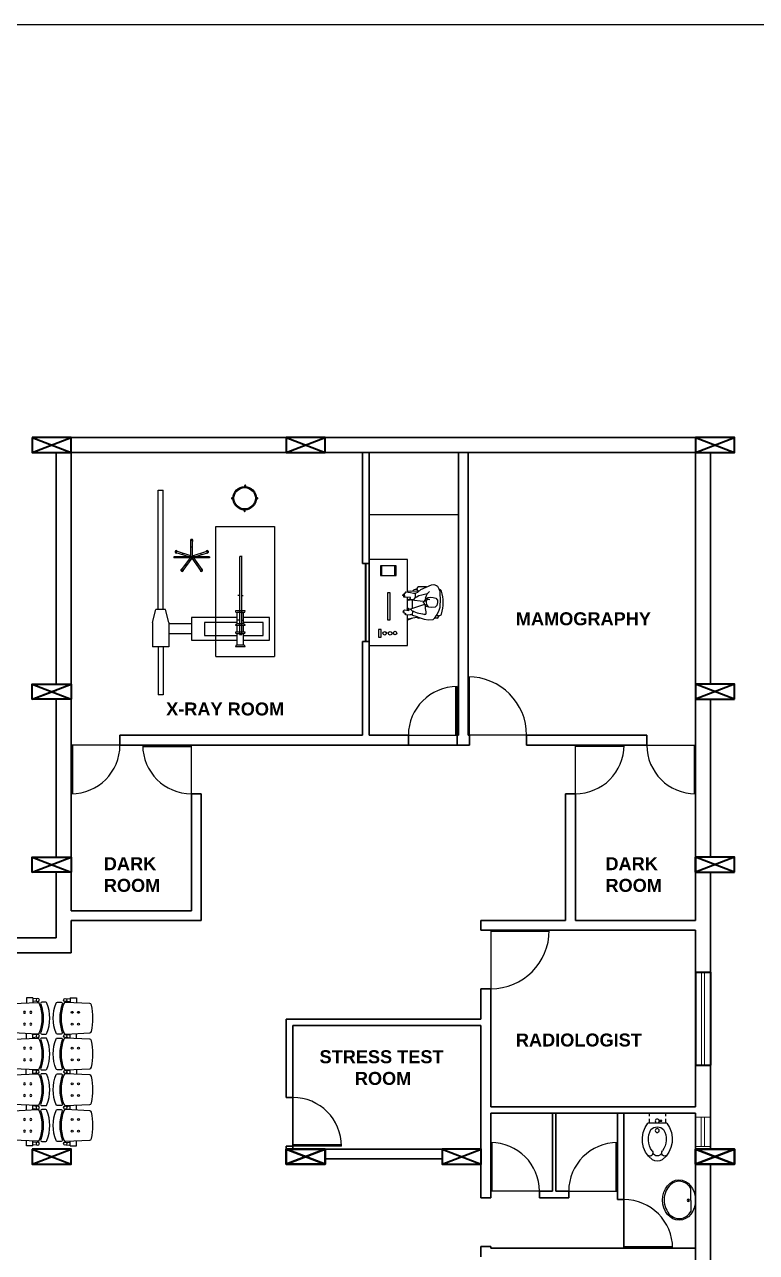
# Model space of a CAD drawing. Header units: inches. Extents: x -17070 to 527, y 504 to 2398.
# Drawn here: x -10617.88 to -10606.61, y 529.5 to 548.39 of the extents above; entities that cross this region are included whole.
import ezdxf

# ---------------------------------------------------------------- set-up
doc = ezdxf.new("R2010")
doc.units = ezdxf.units.IN
for name, color, linetype in [('A-Flor-Pfix', 140, 'Continuous'), ('DOOR', 5, 'Continuous'), ('elevation', 7, 'Continuous'), ('EWD_wall', 7, 'Continuous'), ('mez. flr.', 7, 'Continuous'), ('toilet furniture', 37, 'Continuous')]:
    doc.layers.add(name, color=color, linetype=linetype)
for name, color, linetype, lineweight in [('COL', 5, 'Continuous', 40), ('ELE-1', 105, 'Continuous', 40), ('section', 1, 'Continuous', 35), ('wall', 7, 'Continuous', 30), ('WIN', 4, 'Continuous', 20)]:
    doc.layers.add(name, color=color, linetype=linetype, lineweight=lineweight)
doc.styles.add('ROMANC', font='arialbd.ttf', dxfattribs={"height": 0.35})

# ---------------------------------------------------------------- blocks, each defined once
blk = doc.blocks.new('de')
at = {"layer": 'elevation', "ltscale": 0.0005}
blk.add_line((-10856.90422, 504.72708), (-10856.06422, 504.72708), dxfattribs=at)
blk = doc.blocks.new('x ray')
for p, q in [((-12249.465, 383.449), (-12247.465, 383.449)), ((-12249.465, 382.549), (-12249.465, 383.449)), ((-12248.065, 383.374), (-12248.065, 382.974)), ((-12247.715, 383.374), (-12248.065, 383.374)), ((-12247.99, 383.274), (-12247.99, 382.974)), ((-12247.79, 383.274), (-12247.99, 383.274)), ((-12247.79, 382.974), (-12247.79, 383.274)), ((-12247.715, 382.974), (-12247.715, 383.374)), ((-12247.465, 382.549), (-12247.465, 383.449)), ((-12249.905, 383.186), (-12249.905, 383.171)), ((-12249.89, 383.186), (-12249.89, 383.171)), ((-12250.078, 383.007), (-12250.093, 383.007)), ((-12250.078, 382.992), (-12250.093, 382.992)), ((-12249.704, 382.998), (-12249.719, 382.998)), ((-12249.704, 382.983), (-12249.719, 382.983)), ((-12249.002, 382.953), (-12249.002, 382.918)), ((-12247.802, 382.945), (-12249.002, 382.945)), ((-12249.002, 382.91), (-12247.802, 382.91)), ((-12248.402, 382.945), (-12248.402, 382.968)), ((-12248.402, 382.91), (-12248.402, 382.887)), ((-12248.165, 382.999), (-12248.165, 382.849)), ((-12248.14, 382.974), (-12248.14, 382.874)), ((-12247.965, 382.974), (-12248.14, 382.974)), ((-12248.139, 382.945), (-12248.139, 382.968)), ((-12248.139, 382.91), (-12248.139, 382.887)), ((-12248.022, 382.945), (-12248.022, 382.968)), ((-12248.022, 382.91), (-12248.022, 382.887)), ((-12247.965, 382.974), (-12247.965, 382.874)), ((-12247.94, 382.999), (-12247.94, 382.849)), ((-12247.84, 382.974), (-12247.94, 382.974)), ((-12247.84, 382.999), (-12247.84, 382.849)), ((-12247.64, 382.974), (-12247.815, 382.974)), ((-12247.815, 382.974), (-12247.815, 382.874)), ((-12247.802, 382.91), (-12247.802, 382.945)), ((-12247.64, 382.974), (-12247.64, 382.874)), ((-12247.615, 382.999), (-12247.615, 382.849)), ((-12249.905, 382.811), (-12249.905, 382.796)), ((-12249.89, 382.811), (-12249.89, 382.796)), ((-12247.965, 382.874), (-12248.14, 382.874)), ((-12248.065, 382.874), (-12248.065, 382.174)), ((-12247.99, 382.874), (-12247.99, 382.374)), ((-12247.84, 382.874), (-12247.94, 382.874)), ((-12247.64, 382.874), (-12247.815, 382.874)), ((-12247.79, 382.374), (-12247.79, 382.874)), ((-12247.715, 382.174), (-12247.715, 382.874)), ((-12247.465, 382.549), (-12249.465, 382.549)), ((-12249.062, 382.418), (-12249.086, 382.41)), ((-12249.014, 382.189), (-12249.086, 382.41)), ((-12248.997, 382.217), (-12249.062, 382.418)), ((-12248.997, 382.451), (-12248.982, 382.451)), ((-12248.997, 382.451), (-12248.997, 381.901)), ((-12248.989, 382.451), (-12248.989, 382.401)), ((-12248.982, 382.451), (-12248.982, 381.901)), ((-12248.982, 382.202), (-12248.802, 382.333)), ((-12248.787, 382.313), (-12248.802, 382.333)), ((-12247.99, 382.374), (-12247.79, 382.374)), ((-12249.014, 382.189), (-12249.247, 382.189)), ((-12249.247, 382.189), (-12249.247, 382.164)), ((-12249.014, 382.164), (-12249.247, 382.164)), ((-12249.147, 382.189), (-12249.147, 382.164)), ((-12249.014, 382.164), (-12249.086, 381.942)), ((-12249.031, 382.323), (-12249.055, 382.315)), ((-12248.982, 382.15), (-12248.802, 382.019)), ((-12248.975, 382.176), (-12248.787, 382.313)), ((-12248.975, 382.176), (-12248.787, 382.039)), ((-12248.868, 382.254), (-12248.883, 382.274)), ((-12248.065, 382.174), (-12247.715, 382.174)), ((-12247.965, 382.174), (-12247.965, 381.824)), ((-12247.815, 382.174), (-12247.815, 381.824)), ((-12248.997, 382.136), (-12249.062, 381.934)), ((-12249.055, 382.037), (-12249.031, 382.03)), ((-12248.989, 381.901), (-12248.989, 381.951)), ((-12248.883, 382.078), (-12248.868, 382.098)), ((-12248.802, 382.019), (-12248.787, 382.039)), ((-12249.086, 381.942), (-12249.062, 381.934)), ((-12248.997, 381.901), (-12248.982, 381.901)), ((-12247.99, 381.824), (-12248.19, 381.774)), ((-12248.19, 381.774), (-12248.19, 381.624)), ((-12247.99, 381.824), (-12247.615, 381.824)), ((-12247.615, 381.824), (-12247.615, 381.574)), ((-12250.025, 381.661), (-12250.025, 381.736)), ((-12248.19, 381.736), (-12250.025, 381.736)), ((-12248.19, 381.661), (-12250.025, 381.661)), ((-12247.99, 381.574), (-12248.19, 381.624)), ((-12247.99, 381.574), (-12247.615, 381.574)), ((-12247.615, 381.736), (-12246.874, 381.736)), ((-12247.615, 381.661), (-12246.874, 381.661)), ((-12246.874, 381.736), (-12246.874, 381.661))]:
    blk.add_line(p, q)
for radius in [0.18, 0.165]:
    blk.add_circle((-12249.899, 382.991), radius)
for centre, radius, start, end in [((-12249.898, 383.186), 0.0075, 358.8979, 181.1021), ((-12250.093, 382.999), 0.0075, 88.8979, 271.1021), ((-12249.704, 382.991), 0.0075, 268.8979, 91.1021), ((-12248.165, 382.974), 0.025, 0, 90), ((-12247.94, 382.974), 0.025, 90, 180), ((-12247.84, 382.974), 0.025, 0, 90), ((-12247.615, 382.974), 0.025, 90, 180), ((-12249.898, 382.796), 0.0075, 178.8979, 1.1021), ((-12248.165, 382.874), 0.025, 270, 0), ((-12247.94, 382.874), 0.025, 180, 270), ((-12247.84, 382.874), 0.025, 270, 0), ((-12247.615, 382.874), 0.025, 180, 270), ((-12249.074, 382.414), 0.02, 326.6822, 249.3178), ((-12248.794, 382.323), 0.02, 254.6822, 177.3178), ((-12249.247, 382.176), 0.02, 38.6822, 321.3178), ((-12249.074, 381.938), 0.02, 110.6822, 33.3178), ((-12248.794, 382.029), 0.02, 182.6822, 105.3178)]:
    blk.add_arc(centre, radius, start, end)
blk = doc.blocks.new('S4-PROTO')
for p, q in [((-2.28, 0.1), (-2.206, 0.1)), ((-2.28, 0.1), (-2.28, 0)), ((-2.28, 0), (-2.201, 0)), ((-2.264, 0.159), (-2.27, 0.1)), ((-2.226, 0.159), (-2.22, 0.1)), ((-1.729, 0), (-1.651, 0)), ((-1.724, 0.1), (-1.656, 0.1)), ((-1.709, 0.159), (-1.715, 0.1)), ((-1.671, 0.159), (-1.665, 0.1)), ((-1.174, 0.097), (-1.106, 0.097)), ((-1.159, 0.155), (-1.165, 0.097)), ((-1.121, 0.155), (-1.115, 0.097)), ((-0.629, 0), (-0.551, 0)), ((-0.624, 0.1), (-0.556, 0.1)), ((-0.609, 0.159), (-0.615, 0.1)), ((-0.571, 0.159), (-0.565, 0.1)), ((0, 0), (-0.079, 0)), ((0, 0.1), (-0.074, 0.1)), ((-0.054, 0.159), (-0.06, 0.1)), ((-0.016, 0.159), (-0.01, 0.1)), ((0, 0.1), (0, 0)), ((-1.179, -0.003), (-1.101, -0.003))]:
    blk.add_line(p, q)
for points in [[(-1.72, 0.272), (-1.72, 0.239, -0.522832), (-1.747, 0.221, 0.18), (-2.183, 0.221, -0.522832), (-2.21, 0.239), (-2.21, 0.297, -0.306573), (-2.197, 0.315, -0.192782), (-1.733, 0.315, -0.306573), (-1.72, 0.297), (-1.72, 0.254)], [(-1.17, 0.272), (-1.17, 0.239, -0.522832), (-1.197, 0.221, 0.18), (-1.633, 0.221, -0.522832), (-1.66, 0.239), (-1.66, 0.297, -0.306573), (-1.647, 0.315, -0.192782), (-1.183, 0.315, -0.306573), (-1.17, 0.297), (-1.17, 0.254)], [(-0.62, 0.272), (-0.62, 0.239, -0.522832), (-0.647, 0.221, 0.18), (-1.083, 0.221, -0.522832), (-1.11, 0.239), (-1.11, 0.297, -0.306573), (-1.097, 0.315, -0.192782), (-0.633, 0.315, -0.306573), (-0.62, 0.297), (-0.62, 0.254)], [(-0.07, 0.272), (-0.07, 0.239, -0.522832), (-0.097, 0.221, 0.18), (-0.533, 0.221, -0.522832), (-0.56, 0.239), (-0.56, 0.297, -0.306573), (-0.547, 0.315, -0.192782), (-0.083, 0.315, -0.306573), (-0.07, 0.297), (-0.07, 0.254)]]:
    blk.add_lwpolyline(points, format="xyb")
for points in [[(-2.192, -0.202, 0.346546), (-2.168, -0.231, 0.095695), (-1.762, -0.231, 0.346546), (-1.738, -0.202), (-1.721, 0.167, 0.318973), (-1.74, 0.197, 0.193005), (-2.19, 0.197, 0.318973), (-2.209, 0.167)], [(-1.642, -0.202, 0.346546), (-1.618, -0.231, 0.095695), (-1.212, -0.231, 0.346546), (-1.188, -0.202), (-1.171, 0.167, 0.318973), (-1.19, 0.197, 0.193005), (-1.64, 0.197, 0.318973), (-1.659, 0.167)], [(-1.092, -0.202, 0.346546), (-1.068, -0.231, 0.095695), (-0.662, -0.231, 0.346546), (-0.638, -0.202), (-0.621, 0.167, 0.318973), (-0.64, 0.197, 0.193005), (-1.09, 0.197, 0.318973), (-1.109, 0.167)], [(-0.542, -0.202, 0.346546), (-0.518, -0.231, 0.095695), (-0.112, -0.231, 0.346546), (-0.088, -0.202), (-0.071, 0.167, 0.318973), (-0.09, 0.197, 0.193005), (-0.54, 0.197, 0.318973), (-0.559, 0.167)]]:
    blk.add_lwpolyline(points, format="xyb", close=True)
for centre, radius in [((-2.245, 0.175), 0.025), ((-1.69, 0.175), 0.025), ((-1.14, 0.172), 0.025), ((-0.59, 0.175), 0.025), ((-0.035, 0.175), 0.025), ((-2.055, 0.07), 0.015), ((-1.875, 0.07), 0.015), ((-1.505, 0.07), 0.015), ((-1.325, 0.07), 0.015), ((-0.955, 0.07), 0.015), ((-0.775, 0.07), 0.015), ((-0.405, 0.07), 0.015), ((-0.225, 0.07), 0.015), ((-2.055, -0.03), 0.015), ((-1.875, -0.03), 0.015), ((-1.505, -0.03), 0.015), ((-1.325, -0.03), 0.015), ((-0.955, -0.03), 0.015), ((-0.775, -0.03), 0.015), ((-0.405, -0.03), 0.015), ((-0.225, -0.03), 0.015)]:
    blk.add_circle(centre, radius)
blk = doc.blocks.new('A$C031929D8')
at = {"layer": 'A-Flor-Pfix'}
for p, q in [((0, -13.39), (1.62, -13.39)), ((0, -22.61), (0, -13.39)), ((3.12, -13.39), (5.57, -13.39)), ((5.57, -23.31), (5.57, -12.69)), ((4.07, -19.06), (4.53, -19.06)), ((4.07, -20.55), (4.07, -19.06)), ((4.53, -20.55), (4.07, -20.55)), ((4.53, -19.06), (4.53, -20.55)), ((0, -22.61), (1.62, -22.61)), ((3.12, -22.61), (5.57, -22.61))]:
    blk.add_line(p, q, dxfattribs=at)
for centre in [(4.34, -17.96), (9.77, -17.96)]:
    blk.add_circle(centre, 1.1, dxfattribs=at)
for centre, radius, start, end in [((14.71, -24.38), 14.84, 38.05925, 128.01145), ((14.72, -24.06), 11.1, 54.07175, 119.8254), ((22.38, -13.7), 1.79, 230.0447, 34.46378), ((14.71, -11.62), 14.84, 231.98855, 321.94075), ((11.85, -17.61), 4.14, 129.89292, 185.47049), ((11.85, -18.39), 4.14, 174.52951, 230.10708), ((22.38, -22.3), 1.79, 325.53622, 129.9553), ((21.27, -18), 2.82, 296.81127, 63.18873), ((21.27, -18), 5.82, 331.61408, 28.38592), ((14.72, -11.94), 11.1, 240.1746, 305.92825)]:
    blk.add_arc(centre, radius, start, end, dxfattribs=at)
blk = doc.blocks.new('A$C6D011404')
at = {"layer": 'toilet furniture'}
for q in [(118, 64), (434, 64)]:
    blk.add_line((281, 64), q, dxfattribs=at)
for radius in [16.7, 11.9]:
    blk.add_circle((281, 99), radius, dxfattribs=at)
at = {"layer": 'toilet furniture', "extrusion": (0, 0, -1)}
blk.add_ellipse((276, 225), major_axis=(276, -2), ratio=0.815709, start_param=3.141593, end_param=9.424778, dxfattribs=at)
at = {"layer": 'toilet furniture'}
blk.add_open_spline([(118, 64), (58, 102), (22, 162), (20, 223), (20, 225), (20, 227), (20, 268), (36, 309), (113, 396), (192, 429), (355, 430), (435, 397), (529, 293), (543, 225), (505, 126), (475, 90), (434, 64)], degree=3, knots=[5.365258, 5.365258, 5.365258, 5.365258, 6.257078, 6.257078, 6.283185, 6.283185, 6.283185, 6.901165, 6.901165, 7.841015, 7.841015, 8.780865, 8.780865, 9.720714, 9.720714, 10.328696, 10.328696, 10.328696, 10.328696], dxfattribs=at)

msp = doc.modelspace()

# ---------------------------------------------------------------- linework, layer by layer
for p, q in [((-10611.98436, 540.15846), (-10612.57335, 540.15846)), ((-10612.57335, 540.15846), (-10612.57335, 538.83322)), ((-10611.98436, 539.65533), (-10611.98436, 540.15846)), ((-10611.83711, 539.69831), (-10611.85183, 539.69831)), ((-10611.83711, 539.71303), (-10611.83711, 539.69831)), ((-10611.8219, 539.65307), (-10611.77804, 539.69514)), ((-10611.68849, 539.73512), (-10611.81502, 539.73512)), ((-10611.77804, 539.69514), (-10611.61312, 539.76876)), ((-10611.61312, 539.76876), (-10611.57803, 539.77402)), ((-10611.57803, 539.77402), (-10611.53464, 539.7595)), ((-10611.53464, 539.7595), (-10611.5198, 539.7471)), ((-10611.5198, 539.7471), (-10611.49877, 539.70619)), ((-10611.49877, 539.70619), (-10611.4868, 539.6706)), ((-10611.4951, 539.69831), (-10611.49612, 539.69831)), ((-10612.05348, 539.61626), (-10612.04471, 539.61801)), ((-10612.05173, 539.60224), (-10612.05348, 539.61626)), ((-10612.01839, 539.59523), (-10612.05173, 539.60224)), ((-10612.04471, 539.61801), (-10612.02366, 539.61977)), ((-10612.0412, 539.58471), (-10612.03945, 539.59347)), ((-10612.03769, 539.57594), (-10612.0412, 539.58471)), ((-10612.03945, 539.59347), (-10612.01839, 539.59523)), ((-10611.93418, 539.57068), (-10612.03769, 539.57594)), ((-10612.03594, 539.63554), (-10612.01488, 539.63905)), ((-10612.03594, 539.62678), (-10612.03594, 539.63554)), ((-10612.02366, 539.61977), (-10612.03594, 539.62678)), ((-10612.01664, 539.64781), (-10612.00962, 539.65833)), ((-10612.01488, 539.63905), (-10612.01664, 539.64781)), ((-10612.00962, 539.65833), (-10611.93593, 539.64957)), ((-10611.98436, 539.67114), (-10611.92892, 539.67411)), ((-10611.98436, 539.37443), (-10611.98436, 539.57323)), ((-10611.97102, 539.53913), (-10611.98436, 539.53955)), ((-10611.96927, 539.54264), (-10611.93418, 539.56017)), ((-10611.96927, 539.53387), (-10611.96927, 539.54264)), ((-10611.95699, 539.52861), (-10611.96927, 539.53387)), ((-10611.93243, 539.53913), (-10611.95699, 539.52861)), ((-10611.93593, 539.64957), (-10611.89032, 539.6408)), ((-10611.93418, 539.56017), (-10611.93418, 539.57068)), ((-10611.89032, 539.54439), (-10611.93243, 539.53913)), ((-10611.92892, 539.67411), (-10611.81313, 539.6706)), ((-10611.74295, 539.50933), (-10611.91839, 539.53387)), ((-10611.91073, 539.5328), (-10611.91073, 539.40086)), ((-10611.89032, 539.6408), (-10611.85588, 539.6384)), ((-10611.85874, 539.5777), (-10611.89032, 539.54439)), ((-10611.85874, 539.63554), (-10611.84821, 539.64606)), ((-10611.85874, 539.5777), (-10611.85874, 539.63554)), ((-10611.84646, 539.57244), (-10611.85874, 539.5777)), ((-10611.84821, 539.64606), (-10611.8219, 539.65307)), ((-10611.80962, 539.59873), (-10611.84646, 539.57244)), ((-10611.81502, 539.67622), (-10611.79776, 539.67622)), ((-10611.76049, 539.60925), (-10611.80962, 539.59873)), ((-10611.67979, 539.63028), (-10611.76049, 539.60925)), ((-10611.73593, 539.50232), (-10611.72891, 539.51284)), ((-10611.73418, 539.4918), (-10611.73593, 539.50232)), ((-10611.71839, 539.48479), (-10611.73418, 539.4918)), ((-10611.72891, 539.51284), (-10611.71839, 539.51634)), ((-10611.71839, 539.51634), (-10611.70962, 539.53387)), ((-10611.70962, 539.53387), (-10611.69909, 539.56017)), ((-10611.70019, 539.5401), (-10611.70739, 539.51276)), ((-10611.7026, 539.56367), (-10611.68856, 539.60224)), ((-10611.69909, 539.56017), (-10611.66513, 539.57316)), ((-10611.69317, 539.51977), (-10611.69677, 539.49819)), ((-10611.69677, 539.49819), (-10611.69137, 539.46762)), ((-10611.6815, 539.53947), (-10611.69317, 539.51977)), ((-10611.68856, 539.60224), (-10611.67453, 539.63554)), ((-10611.66513, 539.57316), (-10611.68237, 539.54855)), ((-10611.68237, 539.54855), (-10611.63778, 539.54239)), ((-10611.63778, 539.54239), (-10611.6815, 539.53947)), ((-10611.67453, 539.63554), (-10611.64119, 539.66359)), ((-10611.66513, 539.57316), (-10611.62891, 539.57594)), ((-10611.64119, 539.66359), (-10611.64119, 539.66359)), ((-10611.64119, 539.66359), (-10611.64119, 539.66359)), ((-10611.64119, 539.66359), (-10611.64119, 539.66359)), ((-10611.62891, 539.57594), (-10611.58505, 539.57419)), ((-10611.58505, 539.57419), (-10611.5447, 539.56192)), ((-10611.5447, 539.56192), (-10611.52189, 539.53212)), ((-10611.52014, 539.49531), (-10611.53066, 539.44973)), ((-10611.52189, 539.53212), (-10611.52014, 539.49531)), ((-10611.4868, 539.6706), (-10611.48196, 539.61275)), ((-10611.47768, 539.56017), (-10611.48371, 539.41993)), ((-10611.48196, 539.61275), (-10611.47768, 539.56017)), ((-10612.04646, 539.35683), (-10612.03418, 539.35858)), ((-10612.04646, 539.34806), (-10612.04646, 539.35683)), ((-10612.02716, 539.3393), (-10612.04646, 539.34806)), ((-10612.04295, 539.37085), (-10612.03067, 539.38137)), ((-10612.03418, 539.35858), (-10612.04295, 539.37085)), ((-10612.03769, 539.33579), (-10612.02716, 539.3393)), ((-10612.03594, 539.33053), (-10612.03769, 539.33579)), ((-10612.00085, 539.32002), (-10612.03594, 539.33053)), ((-10612.03067, 539.38137), (-10611.9605, 539.37085)), ((-10612.01664, 539.31476), (-10612.00085, 539.32002)), ((-10612.01313, 539.30424), (-10612.01664, 539.31476)), ((-10611.9798, 539.30249), (-10612.01313, 539.30424)), ((-10611.98506, 539.40065), (-10611.98155, 539.40766)), ((-10611.95874, 539.37611), (-10611.98506, 539.40065)), ((-10611.98436, 538.83322), (-10611.98436, 539.30273)), ((-10611.98155, 539.40766), (-10611.97102, 539.40766)), ((-10611.94295, 539.30599), (-10611.9798, 539.30249)), ((-10611.97102, 539.40766), (-10611.95523, 539.39715)), ((-10611.9605, 539.37085), (-10611.95874, 539.37611)), ((-10611.95523, 539.39715), (-10611.92892, 539.39013)), ((-10611.90434, 539.30641), (-10611.94295, 539.30599)), ((-10611.7219, 539.46376), (-10611.93769, 539.39189)), ((-10611.92892, 539.39013), (-10611.90274, 539.36242)), ((-10611.90436, 539.30599), (-10611.9026, 539.36735)), ((-10611.90085, 539.29548), (-10611.90436, 539.30599)), ((-10611.9026, 539.36735), (-10611.8833, 539.35683)), ((-10611.8833, 539.35683), (-10611.83593, 539.3393)), ((-10611.83593, 539.3393), (-10611.75172, 539.32177)), ((-10611.75172, 539.32177), (-10611.71663, 539.31301)), ((-10611.72646, 539.31546), (-10611.70558, 539.31546)), ((-10611.72014, 539.47778), (-10611.71839, 539.48479)), ((-10611.71137, 539.45149), (-10611.72014, 539.47778)), ((-10611.71663, 539.31301), (-10611.70084, 539.31651)), ((-10611.69909, 539.43396), (-10611.71137, 539.45149)), ((-10611.70883, 539.46816), (-10611.70019, 539.45089)), ((-10611.70435, 539.40591), (-10611.70435, 539.43571)), ((-10611.69383, 539.35157), (-10611.70435, 539.40591)), ((-10611.70084, 539.31651), (-10611.69558, 539.32528)), ((-10611.6527, 539.42248), (-10611.69909, 539.43396)), ((-10611.69558, 539.32528), (-10611.69383, 539.35157)), ((-10611.69137, 539.46762), (-10611.67517, 539.44244)), ((-10611.67517, 539.44244), (-10611.6527, 539.42248)), ((-10611.61312, 539.41993), (-10611.6527, 539.42248)), ((-10611.55698, 539.42519), (-10611.61312, 539.41993)), ((-10611.53066, 539.44973), (-10611.55698, 539.42519)), ((-10611.52716, 539.31651), (-10611.54512, 539.29197)), ((-10611.4986, 539.37085), (-10611.52716, 539.31651)), ((-10611.48371, 539.41993), (-10611.4986, 539.37085)), ((-10611.91488, 539.25165), (-10611.98436, 539.22314)), ((-10611.98436, 539.24122), (-10611.97102, 539.24289)), ((-10611.97102, 539.24289), (-10611.9026, 539.25866)), ((-10611.9026, 539.25866), (-10611.83944, 539.27269)), ((-10611.84997, 539.28321), (-10611.90085, 539.29548)), ((-10611.79558, 539.25866), (-10611.84997, 539.28321)), ((-10611.78911, 539.25656), (-10611.81502, 539.25656)), ((-10611.72014, 539.23412), (-10611.79558, 539.25866)), ((-10611.66225, 539.22536), (-10611.72014, 539.23412)), ((-10611.59207, 539.23062), (-10611.66225, 539.22536)), ((-10611.57102, 539.25165), (-10611.59207, 539.23062)), ((-10611.54512, 539.29197), (-10611.57102, 539.25165)), ((-10611.52788, 539.25656), (-10611.56787, 539.25656)), ((-10611.5058, 539.29337), (-10611.5058, 539.27865)), ((-10611.4951, 539.29337), (-10611.5058, 539.29337)), ((-10612.57335, 538.83322), (-10611.98436, 538.83322))]:
    msp.add_line(p, q)
for points in [[(-10612.39817, 539.91127), (-10612.17729, 539.91127), (-10612.17729, 540.05852), (-10612.39817, 540.05852)], [(-10612.38, 539.91127), (-10612.15913, 539.91127), (-10612.15913, 540.05852), (-10612.38, 540.05852)], [(-10612.42832, 538.96052), (-10612.39008, 538.96052), (-10612.39008, 539.07941), (-10612.42832, 539.07941)]]:
    msp.add_lwpolyline(points, close=True)
for centre in [(-10612.33294, 539.02272), (-10612.25012, 539.02272), (-10612.17469, 539.02567)]:
    msp.add_circle(centre, 0.02718)
for centre, radius, start, end in [((-10611.85183, 539.63941), 0.0589, 90, 144.950193), ((-10611.81502, 539.71303), 0.02209, 90, 180), ((-10611.81502, 539.69831), 0.02209, 180, 270), ((-10611.4951, 539.66149), 0.03681, 17.920213, 90), ((-10612.00736, 539.49584), 0.57519, 342.079787, 17.920213), ((-10611.5116, 539.31546), 0.02209, 197.176453, 270), ((-10611.4951, 539.33018), 0.03681, 270, 342.079787), ((-10611.81502, 539.27865), 0.02209, 180, 270), ((-10611.52788, 539.27865), 0.02209, 270, 0)]:
    msp.add_arc(centre, radius, start, end)
at = {"layer": 'COL', "ltscale": 0.0005}
for p, q in [((-10617.75833, 541.80297), (-10617.15833, 542.03297)), ((-10617.75833, 542.03297), (-10617.15833, 541.80297)), ((-10613.84833, 541.80297), (-10613.24833, 542.03297)), ((-10613.84833, 542.03297), (-10613.24833, 541.80297)), ((-10607.54833, 541.80297), (-10606.94833, 542.03297)), ((-10607.54833, 542.03297), (-10606.94833, 541.80297)), ((-10617.75833, 538.23797), (-10617.75833, 538.23797)), ((-10617.75833, 538.23797), (-10617.15833, 538.00797)), ((-10617.75833, 538.00797), (-10617.15833, 538.23797)), ((-10617.75833, 538.23797), (-10617.15833, 538.00797)), ((-10617.15833, 538.23797), (-10617.15833, 538.00797)), ((-10606.94833, 538.23797), (-10607.54833, 538.00797)), ((-10606.94833, 538.00797), (-10607.54833, 538.23797)), ((-10606.94833, 538.23797), (-10607.54833, 538.00797)), ((-10606.94833, 538.00797), (-10607.54833, 538.23797)), ((-10606.94833, 538.23797), (-10606.94833, 538.23797)), ((-10617.75833, 538.00797), (-10617.38833, 538.1498)), ((-10617.75833, 535.57797), (-10617.15833, 535.34797)), ((-10617.75833, 535.34797), (-10617.15833, 535.57797)), ((-10617.75833, 535.57797), (-10617.15833, 535.34797)), ((-10617.75833, 535.34797), (-10617.15833, 535.57797)), ((-10617.15833, 535.57797), (-10617.15833, 535.34797)), ((-10606.94833, 535.57797), (-10607.54833, 535.34797)), ((-10606.94833, 535.34797), (-10607.54833, 535.57797)), ((-10606.94833, 535.57797), (-10607.54833, 535.34797)), ((-10606.94833, 535.34797), (-10607.54833, 535.57797)), ((-10606.94833, 535.57797), (-10607.54833, 535.34797)), ((-10606.94833, 535.34797), (-10607.54833, 535.57797)), ((-10606.94833, 535.57797), (-10607.54833, 535.34797)), ((-10606.94833, 535.34797), (-10607.54833, 535.57797)), ((-10607.54833, 535.57797), (-10607.54833, 535.34797)), ((-10607.54833, 535.34797), (-10607.54833, 535.57797)), ((-10607.54833, 535.34797), (-10607.54833, 535.57797)), ((-10607.54833, 535.34797), (-10607.54833, 535.57797)), ((-10617.75833, 530.85797), (-10617.15833, 531.08797)), ((-10617.75833, 531.08797), (-10617.15833, 530.85797)), ((-10613.84833, 530.85797), (-10613.24833, 531.08797)), ((-10613.84833, 531.08797), (-10613.24833, 530.85797)), ((-10613.24833, 531.08797), (-10613.84833, 530.85797)), ((-10613.24833, 530.85797), (-10613.84833, 531.08797)), ((-10611.44833, 530.85797), (-10610.84833, 531.08797)), ((-10611.44833, 531.08797), (-10610.84833, 530.85797)), ((-10607.54833, 530.85797), (-10606.94833, 531.08797)), ((-10607.54833, 531.08797), (-10606.94833, 530.85797)), ((-10607.54833, 530.85797), (-10606.94833, 531.08797)), ((-10607.54833, 531.08797), (-10606.94833, 530.85797)), ((-10606.94833, 530.85797), (-10607.54833, 531.08797)), ((-10606.94833, 531.08797), (-10607.54833, 530.85797))]:
    msp.add_line(p, q, dxfattribs=at)
for points in [[(-10617.75833, 542.03297), (-10617.75833, 541.80297), (-10617.15833, 541.80297), (-10617.15833, 542.03297)], [(-10613.84833, 542.03297), (-10613.84833, 541.80297), (-10613.24833, 541.80297), (-10613.24833, 542.03297)], [(-10607.54833, 542.03297), (-10607.54833, 541.80297), (-10606.94833, 541.80297), (-10606.94833, 542.03297)], [(-10606.94833, 538.00797), (-10606.94833, 538.23797), (-10607.54833, 538.23797), (-10607.54833, 538.00797)], [(-10606.94833, 538.00797), (-10606.94833, 538.23797), (-10607.54833, 538.23797), (-10607.54833, 538.00797)], [(-10606.94833, 535.34797), (-10606.94833, 535.57797), (-10607.54833, 535.57797), (-10607.54833, 535.34797)], [(-10606.94833, 535.34797), (-10606.94833, 535.57797), (-10607.54833, 535.57797), (-10607.54833, 535.34797)], [(-10606.94833, 535.34797), (-10606.94833, 535.57797), (-10607.54833, 535.57797), (-10607.54833, 535.34797)], [(-10606.94833, 535.34797), (-10606.94833, 535.57797), (-10607.54833, 535.57797), (-10607.54833, 535.34797)], [(-10617.75833, 531.08797), (-10617.75833, 530.85797), (-10617.15833, 530.85797), (-10617.15833, 531.08797)], [(-10613.84833, 531.08797), (-10613.84833, 530.85797), (-10613.24833, 530.85797), (-10613.24833, 531.08797)], [(-10613.24833, 531.08797), (-10613.24833, 530.85797), (-10613.84833, 530.85797), (-10613.84833, 531.08797)], [(-10611.44833, 531.08797), (-10611.44833, 530.85797), (-10610.84833, 530.85797), (-10610.84833, 531.08797)], [(-10607.54833, 531.08797), (-10607.54833, 530.85797), (-10606.94833, 530.85797), (-10606.94833, 531.08797)], [(-10607.54833, 531.08797), (-10607.54833, 530.85797), (-10606.94833, 530.85797), (-10606.94833, 531.08797)], [(-10606.94833, 531.08797), (-10606.94833, 530.85797), (-10607.54833, 530.85797), (-10607.54833, 531.08797)]]:
    msp.add_lwpolyline(points, close=True, dxfattribs=at)
for points in [[(-10617.15833, 538.00797), (-10617.75833, 538.00797), (-10617.75833, 538.23797), (-10617.15833, 538.23797)], [(-10617.15833, 538.00797), (-10617.75833, 538.00797), (-10617.75833, 538.23797), (-10617.15833, 538.23797)], [(-10617.15833, 535.34797), (-10617.75833, 535.34797), (-10617.75833, 535.57797), (-10617.15833, 535.57797)], [(-10617.15833, 535.34797), (-10617.75833, 535.34797), (-10617.75833, 535.57797), (-10617.15833, 535.57797)]]:
    msp.add_lwpolyline(points, dxfattribs=at)
at = {"layer": 'DOOR', "ltscale": 0.0005}
for p, q in [((-10611.23833, 537.45297), (-10611.23833, 538.20297)), ((-10611.21833, 537.45297), (-10611.21833, 538.20297)), ((-10611.04833, 537.45297), (-10611.04833, 538.35297)), ((-10611.02833, 537.45297), (-10611.02833, 538.35297)), ((-10611.96833, 537.45297), (-10611.21833, 537.45297)), ((-10610.14833, 537.45297), (-10611.04833, 537.45297)), ((-10616.40833, 537.30297), (-10617.15833, 537.30297)), ((-10617.15833, 537.30297), (-10617.15833, 536.55297)), ((-10617.13833, 537.30297), (-10617.13833, 536.55297)), ((-10616.05833, 537.30297), (-10615.30833, 537.30297)), ((-10616.05833, 537.28297), (-10615.30833, 537.28297)), ((-10615.30833, 536.55297), (-10615.30833, 537.30297)), ((-10609.39833, 536.55297), (-10609.39833, 537.30297)), ((-10608.64833, 537.30297), (-10609.39833, 537.30297)), ((-10608.64833, 537.28297), (-10609.39833, 537.28297)), ((-10608.29833, 537.30297), (-10607.54833, 537.30297)), ((-10607.56833, 537.30297), (-10607.56833, 536.55297)), ((-10607.54833, 537.30297), (-10607.54833, 536.55297)), ((-10610.70083, 534.45297), (-10610.70083, 533.55297)), ((-10609.80083, 534.45297), (-10610.70083, 534.45297)), ((-10609.80083, 534.43297), (-10610.70083, 534.43297)), ((-10613.74833, 531.88153), (-10613.74833, 531.13153)), ((-10610.70083, 530.43797), (-10610.70083, 531.18797)), ((-10610.68083, 530.43797), (-10610.68083, 531.18797)), ((-10608.77083, 530.43797), (-10608.77083, 531.18797)), ((-10608.75083, 530.43797), (-10608.75083, 531.18797)), ((-10612.99833, 531.15153), (-10613.74833, 531.15153)), ((-10612.99833, 531.13153), (-10613.74833, 531.13153)), ((-10609.95083, 530.43797), (-10610.70083, 530.43797)), ((-10609.50083, 530.43797), (-10608.75083, 530.43797)), ((-10607.90083, 529.58117), (-10608.65083, 529.58117)), ((-10607.90083, 529.56117), (-10608.65083, 529.56117))]:
    msp.add_line(p, q, dxfattribs=at)
for centre, radius, start, end in [((-10611.21833, 537.45297), 0.75, 90, 180), ((-10611.04833, 537.45297), 0.9, 0, 90), ((-10617.15833, 537.30297), 0.75, 270, 0), ((-10615.30833, 537.30297), 0.75, 180, 270), ((-10609.39833, 537.30297), 0.75, 270, 360), ((-10607.54833, 537.30297), 0.75, 180, 270), ((-10610.70083, 534.45297), 0.9, 270, 0), ((-10613.74833, 531.13153), 0.75, 0, 90), ((-10610.70083, 530.43797), 0.75, 0, 90), ((-10608.75083, 530.43797), 0.75, 90, 180), ((-10608.65083, 529.56117), 0.75, 0, 90)]:
    msp.add_arc(centre, radius, start, end, dxfattribs=at)
at = {"layer": 'ELE-1', "ltscale": 0.0005}
for p, q in [((-10607.54833, 533.81047), (-10607.54833, 532.38047)), ((-10607.54833, 533.81047), (-10607.31833, 533.81047)), ((-10607.31833, 533.81047), (-10607.31833, 532.38047)), ((-10607.54833, 532.38047), (-10607.31833, 532.38047))]:
    msp.add_line(p, q, dxfattribs=at)
at = {"layer": 'elevation', "ltscale": 0.0005}
for p, q in [((-10611.19833, 540.84571), (-10612.57335, 540.84571)), ((-10612.63335, 540.09584), (-10612.63335, 538.89584)), ((-10612.62335, 540.09584), (-10612.62335, 538.89584)), ((-10612.57335, 540.09584), (-10612.57335, 538.89584)), ((-10612.62335, 539.15759), (-10612.62335, 539.15759))]:
    msp.add_line(p, q, dxfattribs=at)
msp.add_lwpolyline([(-10612.25146, 539.64288), (-10612.29005, 539.64288), (-10612.29005, 539.22927), (-10612.25146, 539.22927)], close=True, dxfattribs=at)
at = {"layer": 'section', "ltscale": 0.0005}
for p, q in [((-10617.75833, 542.03297), (-10606.94833, 542.03297)), ((-10617.75833, 541.80297), (-10617.75833, 542.03297)), ((-10613.84833, 542.03297), (-10613.84833, 541.80297)), ((-10613.24833, 542.03297), (-10613.24833, 541.80297)), ((-10613.24833, 542.03297), (-10613.24833, 541.80297)), ((-10606.94833, 541.80297), (-10606.94833, 542.03297)), ((-10617.75833, 541.80297), (-10606.94833, 541.80297)), ((-10617.38833, 541.80297), (-10617.38833, 538.23797)), ((-10617.15833, 541.80297), (-10617.15833, 538.23797)), ((-10613.60977, 541.80297), (-10613.83977, 541.80297)), ((-10612.67335, 541.80297), (-10612.67335, 540.09584)), ((-10612.57335, 541.80297), (-10612.57335, 537.45297)), ((-10611.19833, 537.45297), (-10611.19833, 541.80297)), ((-10611.04833, 537.45297), (-10611.04833, 541.80297)), ((-10607.54833, 541.80297), (-10607.54833, 538.23797)), ((-10607.31833, 541.80297), (-10607.31833, 538.23797)), ((-10612.57335, 540.09584), (-10612.67335, 540.09584)), ((-10612.67335, 538.89584), (-10612.67335, 537.45297)), ((-10612.57335, 538.89584), (-10612.67335, 538.89584)), ((-10617.75833, 538.00797), (-10617.75833, 538.23797)), ((-10617.75833, 538.00797), (-10617.75833, 538.23797)), ((-10617.75833, 538.23797), (-10617.75833, 538.00797)), ((-10617.75833, 538.00797), (-10617.23333, 538.00797)), ((-10617.38833, 538.00797), (-10617.38833, 535.57797)), ((-10617.15833, 538.00797), (-10617.15833, 535.57797)), ((-10607.54833, 538.00797), (-10607.54833, 535.57797)), ((-10607.31833, 538.00797), (-10607.31833, 535.57797)), ((-10616.40833, 537.45297), (-10616.40833, 537.30297)), ((-10612.67335, 537.45297), (-10616.40833, 537.45297)), ((-10611.96833, 537.45297), (-10612.57335, 537.45297)), ((-10611.96833, 537.30297), (-10611.96833, 537.45297)), ((-10611.19833, 537.45297), (-10611.21833, 537.45297)), ((-10611.21833, 537.45297), (-10611.21833, 537.30297)), ((-10611.04833, 537.45297), (-10611.02833, 537.45297)), ((-10611.02833, 537.45297), (-10611.02833, 537.30297)), ((-10608.29833, 537.45297), (-10610.14833, 537.45297)), ((-10610.14833, 537.30297), (-10610.14833, 537.45297)), ((-10608.29833, 537.45297), (-10608.29833, 537.30297)), ((-10611.02833, 537.30297), (-10616.40833, 537.30297)), ((-10609.54833, 537.30297), (-10610.14833, 537.30297)), ((-10608.29833, 537.30297), (-10609.54833, 537.30297)), ((-10615.15833, 536.55297), (-10615.30833, 536.55297)), ((-10615.30833, 534.75297), (-10615.30833, 536.55297)), ((-10615.15833, 534.60297), (-10615.15833, 536.55297)), ((-10609.39833, 536.55297), (-10609.54833, 536.55297)), ((-10609.54833, 534.60297), (-10609.54833, 536.55297)), ((-10609.39833, 534.60297), (-10609.39833, 536.55297)), ((-10617.75833, 535.57797), (-10617.75833, 535.34797)), ((-10617.75833, 535.57797), (-10617.23333, 535.57797)), ((-10617.75833, 535.34797), (-10617.75833, 535.57797)), ((-10617.75833, 535.57797), (-10617.75833, 535.34797)), ((-10607.54833, 535.57797), (-10607.54833, 535.34797)), ((-10607.54833, 535.34797), (-10607.54833, 535.57797)), ((-10607.54833, 535.34797), (-10607.54833, 535.57797)), ((-10607.54833, 535.34797), (-10607.54833, 535.57797)), ((-10606.94833, 535.57797), (-10607.47333, 535.57797)), ((-10606.94833, 535.57797), (-10606.94833, 535.34797)), ((-10606.94833, 535.34797), (-10606.94833, 535.57797)), ((-10606.94833, 535.57797), (-10606.94833, 535.34797)), ((-10617.38833, 535.34797), (-10617.38833, 534.33797)), ((-10617.15833, 535.34797), (-10617.15833, 534.75297)), ((-10607.54833, 535.34797), (-10607.54833, 534.60297)), ((-10607.31833, 535.34797), (-10607.31833, 531.08797)), ((-10617.15833, 534.75297), (-10615.30833, 534.75297)), ((-10617.15833, 534.60297), (-10617.15833, 534.10797)), ((-10617.15833, 534.60297), (-10615.15833, 534.60297)), ((-10609.54833, 534.60297), (-10610.85083, 534.60297)), ((-10610.85083, 534.45297), (-10610.85083, 534.60297)), ((-10607.54833, 534.60297), (-10609.39833, 534.60297)), ((-10607.54833, 534.45297), (-10610.85083, 534.45297)), ((-10607.54833, 534.45297), (-10607.54833, 531.73797)), ((-10617.15833, 534.10797), (-10621.35833, 534.10797)), ((-10610.70083, 533.55297), (-10610.85083, 533.55297)), ((-10610.85083, 533.08797), (-10610.85083, 533.55297)), ((-10610.70083, 533.55297), (-10610.70083, 531.73797)), ((-10613.84833, 531.88153), (-10613.84833, 533.08797)), ((-10613.84833, 533.08797), (-10610.85083, 533.08797)), ((-10613.74833, 531.13153), (-10613.74833, 532.98797)), ((-10613.74833, 532.98797), (-10610.85083, 532.98797)), ((-10610.85083, 532.98797), (-10610.85083, 530.33797)), ((-10613.74833, 531.88153), (-10613.84833, 531.88153)), ((-10610.70083, 531.73797), (-10607.54833, 531.73797)), ((-10610.70083, 530.43797), (-10610.70083, 531.63797)), ((-10610.70083, 531.63797), (-10607.54833, 531.63797)), ((-10610.70083, 531.63797), (-10610.70083, 530.33797)), ((-10609.75083, 531.63797), (-10609.75083, 530.43797)), ((-10609.70083, 531.63797), (-10609.70083, 530.43797)), ((-10608.75083, 531.63797), (-10608.75083, 530.31117)), ((-10608.65083, 531.63797), (-10608.65083, 530.31117)), ((-10607.54833, 531.63797), (-10607.54833, 528.15797)), ((-10617.75833, 531.08797), (-10617.75833, 530.85797)), ((-10617.22833, 531.08797), (-10617.75833, 531.08797)), ((-10617.15833, 531.08797), (-10617.15833, 530.85797)), ((-10613.74833, 531.13153), (-10613.84833, 531.13153)), ((-10613.84833, 531.08797), (-10613.84833, 531.13153)), ((-10613.84833, 531.08797), (-10613.84833, 530.85797)), ((-10611.44833, 531.08797), (-10613.84833, 531.08797)), ((-10613.74833, 531.13153), (-10613.74833, 531.08797)), ((-10613.24833, 531.08797), (-10613.24833, 530.85797)), ((-10613.24833, 531.08797), (-10613.24833, 530.85797)), ((-10611.44833, 531.08797), (-10611.44833, 530.85797)), ((-10610.84833, 531.08797), (-10610.84833, 530.85797)), ((-10607.54833, 531.08797), (-10607.54833, 530.85797)), ((-10607.47833, 531.08797), (-10606.94833, 531.08797)), ((-10606.94833, 531.08797), (-10606.94833, 530.85797)), ((-10606.94833, 531.08797), (-10606.94833, 530.85797)), ((-10613.60977, 530.85797), (-10613.83977, 530.85797)), ((-10611.44833, 530.93797), (-10613.24833, 530.93797)), ((-10607.31833, 530.85797), (-10607.31833, 528.15797)), ((-10609.95083, 530.43797), (-10609.95083, 530.33797)), ((-10609.75083, 530.43797), (-10609.95083, 530.43797)), ((-10609.50083, 530.43797), (-10609.70083, 530.43797)), ((-10609.50083, 530.43797), (-10609.50083, 530.33797)), ((-10610.70083, 530.33797), (-10610.85083, 530.33797)), ((-10609.50083, 530.33797), (-10609.95083, 530.33797)), ((-10610.85083, 529.58797), (-10610.85083, 529.42797)), ((-10610.70083, 529.58797), (-10610.85083, 529.58797)), ((-10610.70083, 529.58797), (-10610.70083, 529.56117)), ((-10610.70083, 529.56117), (-10607.54833, 529.56117)), ((-10609.15083, 529.56117), (-10607.54833, 529.56117)), ((-10608.65083, 529.58117), (-10608.65083, 529.56117))]:
    msp.add_line(p, q, dxfattribs=at)
at = {"layer": 'section', "lineweight": 30, "ltscale": 0.0005}
msp.add_line((-10617.38833, 534.33797), (-10621.35833, 534.33797), dxfattribs=at)
at = {"layer": 'wall', "ltscale": 0.0005}
for p, q in [((-10608.65083, 530.31117), (-10608.75083, 530.31117)), ((-10608.65083, 529.58117), (-10608.65083, 530.31117))]:
    msp.add_line(p, q, dxfattribs=at)
at = {"layer": 'WIN', "ltscale": 0.0005}
for p, q in [((-10607.45833, 533.81047), (-10607.45833, 532.38047)), ((-10607.40833, 533.81047), (-10607.40833, 532.38047)), ((-10607.54833, 531.57714), (-10607.54833, 531.12714)), ((-10607.31833, 531.57714), (-10607.54833, 531.57714)), ((-10607.45999, 531.12714), (-10607.45999, 531.57714)), ((-10607.40999, 531.12714), (-10607.40999, 531.57714)), ((-10607.31833, 531.57714), (-10607.31833, 531.12714)), ((-10607.31833, 531.12714), (-10607.54833, 531.12714))]:
    msp.add_line(p, q, dxfattribs=at)

# ---------------------------------------------------------------- block references
at = {"xscale": -1, "rotation": 270}
msp.add_blockref('S4-PROTO', (-10617.84921, 533.41597), dxfattribs=at)
at = {"rotation": 90}
msp.add_blockref('S4-PROTO', (-10617.07567, 533.41597), dxfattribs=at)
at = {"layer": 'A-Flor-Pfix', "extrusion": (0, 0, -1), "xscale": 0.02721735385500779, "yscale": 0.02721735385500779, "zscale": -0.02721735385508233, "rotation": 270}
msp.add_blockref('A$C031929D8', (10608.62706, 531.63797), dxfattribs=at)
at = {"layer": 'elevation', "xscale": 75, "yscale": 75, "zscale": 75}
msp.add_blockref('de', (803612.88564, -37306.1441), dxfattribs=at)
at = {"layer": 'EWD_wall', "xscale": -0.001125003912013091, "yscale": 0.001125030517869163, "zscale": 0.001125, "rotation": 90.01467121919657}
msp.add_blockref('A$C6D011404', (-10607.54841, 530.61436), dxfattribs=at)
at = {"layer": 'mez. flr.', "rotation": 270}
msp.add_blockref('x ray', (-10997.47984, -11708.79931), dxfattribs=at)

# ---------------------------------------------------------------- texts
at = {"layer": 'elevation', "ltscale": 0.0005, "char_height": 0.2, "width": 335.6252416, "attachment_point": 1, "style": 'ROMANC'}
for s, insert in [('MAMOGRAPHY', (-10610.31439, 539.3458)), ('X-RAY ROOM', (-10615.69775, 537.95791)), ('DARK \\PROOM', (-10616.65719, 535.57797)), ('DARK \\PROOM', (-10608.93499, 535.57797)), ('RADIOLOGIST', (-10610.31439, 532.8656)), ('STRESS TEST \\P       ROOM', (-10613.3361, 532.60833))]:
    msp.add_mtext(s, dxfattribs=dict(at, insert=insert))

doc.saveas('drawing.dxf')
